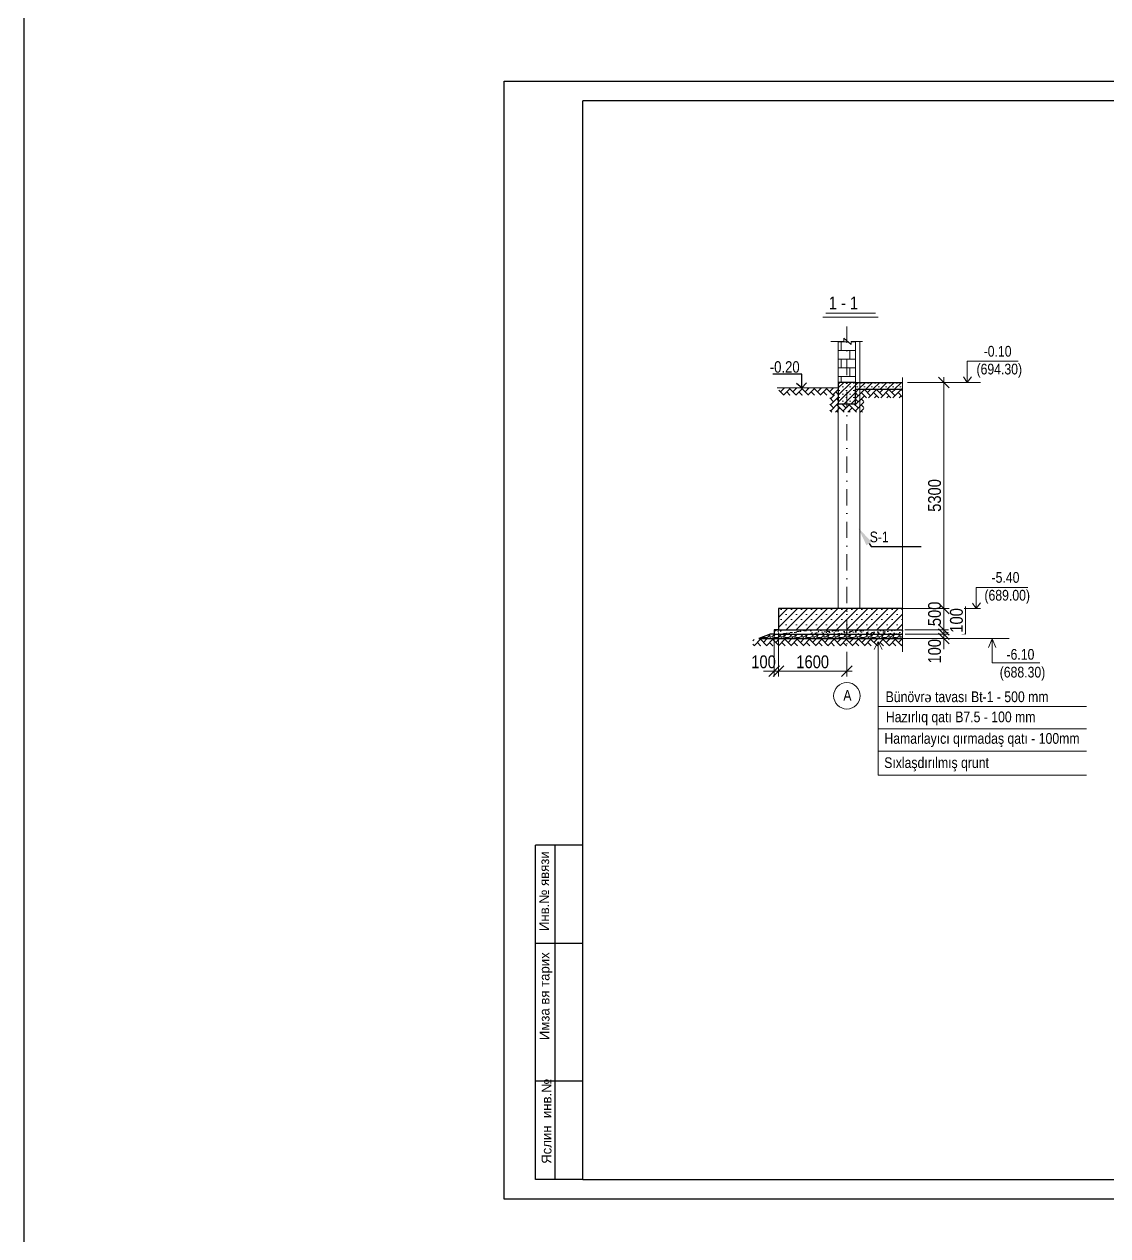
# Model space of a CAD drawing. Header units: millimetres. Extents: x -149347 to 251215, y -2929184 to -2541447.
# Drawn here: x -91598 to -66231, y -2608534 to -2580168 of the extents above; entities that cross this region are included whole.
import ezdxf
from ezdxf import colors
from ezdxf.entities.mleader import LeaderData, LeaderLine
from ezdxf.math import Vec2, Vec3

# ---------------------------------------------------------------- set-up
doc = ezdxf.new("R2010")
doc.units = ezdxf.units.MM
doc.linetypes.add('DASHDOTX2', pattern=[50.8, 25.4, -12.7, 0, -12.7])
for name, color, linetype in [('Dimensioning', 7, 'Continuous'), ('divarlar', 7, 'Continuous'), ('Platek FASAD STRIX', 7, 'Continuous')]:
    doc.layers.add(name, color=color, linetype=linetype)
doc.layers.add('sutun', color=7, linetype='Continuous', lineweight=25)
doc.styles.add('CP_ATTR', font='A3TI(LA).TTF')
doc.styles.add('Style-Times New Roman', font='times.ttf')
doc.styles.add('style1', font='A3TI(LA).TTF', dxfattribs={"height": 400})
doc.styles.add('style6', font='ARIALN.TTF', dxfattribs={"height": 300})
doc.dimstyles.new('DIM_100', dxfattribs={"dimscale": 100, "dimtxt": 250, "dimasz": 2.5, "dimexe": 1.25, "dimexo": 0.625, "dimtad": 1, "dimdec": 0, "dimtxsty": 'style1', "dimblk": 'OBLIQUE', "dimcen": 2.5, "dimdle": 1.25, "dimclrd": 251, "dimclre": 251, "dimaunit": 1, "dimadec": 3, "dimazin": 0, "dimtfac": 1, "dimtdec": 0, "dimtmove": 1, "dimatfit": 3, "dimfxl": 1.25, "dimlwd": 5, "dimlwe": 5, "dimarcsym": 0})
pattern_1 = [(45, (-634904.29, -20361.88), (-84.189901, 84.189901), []), (45, (-634820.1, -20361.88), (-84.189901, 84.189901), [0, -119.0625])]

# ---------------------------------------------------------------- blocks, each defined once
blk = doc.blocks.new('mekteb')
at = {"color": 0, "lineweight": 25}
for p, q in [((99643, -1821466), (139843, -1821466)), ((99643, -1849866), (99643, -1821466)), ((139843, -1849866), (99643, -1849866))]:
    blk.add_line(p, q, dxfattribs=at)
at = {"color": 0, "lineweight": 25, "ltscale": 15}
for p, q in [((101643, -1849366), (101643, -1821966)), ((139343, -1821966), (101643, -1821966)), ((101643, -1849366), (139343, -1849366))]:
    blk.add_line(p, q, dxfattribs=at)
at = {"lineweight": 25, "ltscale": 0.25}
for p, q in [((100443, -1849366), (100443, -1840866)), ((100943, -1849367), (100943, -1840866))]:
    blk.add_line(p, q, dxfattribs=at)
at = {"lineweight": 25}
for p, q in [((101643, -1840866), (100443, -1840866)), ((101645, -1843366), (100445, -1843366)), ((101645, -1846866), (100445, -1846866)), ((101643, -1849366), (100443, -1849366))]:
    blk.add_line(p, q, dxfattribs=at)
at = {"lineweight": 25, "char_height": 250.01, "width": 5960.07, "attachment_point": 1, "rotation": 90, "style": 'CP_ATTR'}
for s, insert in [('\\pt3143;Инв.№ явязи', (100535, -1843053)), ('\\pt3143;Имза вя тарих', (100544, -1845823)), ('\\pt3143;Яслин  инв.№', (100595, -1848965))]:
    blk.add_mtext(s, dxfattribs=dict(at, insert=insert))
blk = doc.blocks.new('_Oblique')
at = {"color": 0, "linetype": 'ByBlock', "lineweight": -2}
blk.add_line((-0.5, -0.5), (0.5, 0.5), dxfattribs=at)
blk = doc.blocks.new('*D148')
at = {"color": 251, "lineweight": 5, "ltscale": 15, "transparency": 16777216}
for p, q in [((-71712, -2593849), (-69944, -2593849)), ((-70982, -2594349), (-69944, -2594349))]:
    blk.add_line(p, q, dxfattribs=at)
at = {"color": 251, "linetype": 'ByBlock', "lineweight": 5, "ltscale": 15, "transparency": 16777216}
blk.add_line((-70069, -2593724), (-70069, -2594474), dxfattribs=at)
at = {"layer": 'Defpoints', "color": 0, "lineweight": 15, "ltscale": 15, "transparency": 16777216}
for p in [(-71775, -2593849), (-71045, -2594349)]:
    blk.add_point(p, dxfattribs=at)
at = {"color": 0, "lineweight": 15, "ltscale": 15, "transparency": 16777216, "insert": (-70285, -2593974), "char_height": 300, "attachment_point": 5, "rotation": 90, "style": 'style6', "bg_fill": 3, "box_fill_scale": 1.1, "bg_fill_color": 9, "bg_fill_true_color": 13158600, "bg_fill_transparency": 0}
blk.add_mtext('500', dxfattribs=at)
at = {"layer": 'Defpoints', "color": 0, "lineweight": 15, "ltscale": 15, "transparency": 16777216}
blk.add_point((-70069, -2594349), dxfattribs=at)
at = {"color": 251, "lineweight": 5, "ltscale": 15, "transparency": 16777216, "xscale": 250, "yscale": 250, "zscale": 250}
for p, rotation in [((-70069, -2593849), 90), ((-70069, -2594349), 270)]:
    blk.add_blockref('_Oblique', p, dxfattribs=dict(at, rotation=rotation))
blk = doc.blocks.new('*D149')
at = {"color": 251, "linetype": 'ByBlock', "lineweight": 5, "ltscale": 15, "transparency": 16777216}
for p, q in [((-70069, -2594449), (-70069, -2594199)), ((-70069, -2594548), (-70069, -2594798))]:
    blk.add_line(p, q, dxfattribs=at)
at = {"color": 251, "lineweight": 5, "ltscale": 15, "transparency": 16777216}
for p, q in [((-70972, -2594449), (-69944, -2594449)), ((-70972, -2594548), (-69944, -2594548))]:
    blk.add_line(p, q, dxfattribs=at)
at = {"layer": 'Defpoints', "color": 0, "lineweight": 15, "ltscale": 15, "transparency": 16777216}
for p in [(-71034, -2594449), (-71034, -2594548)]:
    blk.add_point(p, dxfattribs=at)
at = {"color": 0, "lineweight": 15, "ltscale": 15, "transparency": 16777216, "insert": (-70285, -2594849), "char_height": 300, "attachment_point": 5, "rotation": 90, "style": 'style6', "bg_fill": 3, "box_fill_scale": 1.1, "bg_fill_color": 9, "bg_fill_true_color": 13158600, "bg_fill_transparency": 0}
blk.add_mtext('100', dxfattribs=at)
at = {"color": 251, "linetype": 'ByBlock', "lineweight": 5, "ltscale": 15, "transparency": 16777216}
blk.add_line((-70069, -2594449), (-70069, -2594548), dxfattribs=at)
at = {"layer": 'Defpoints', "color": 0, "lineweight": 15, "ltscale": 15, "transparency": 16777216}
blk.add_point((-70069, -2594548), dxfattribs=at)
at = {"color": 251, "lineweight": 5, "ltscale": 15, "transparency": 16777216, "xscale": 250, "yscale": 250, "zscale": 250}
for p, rotation in [((-70069, -2594449), 270), ((-70069, -2594548), 90)]:
    blk.add_blockref('_Oblique', p, dxfattribs=dict(at, rotation=rotation))
blk = doc.blocks.new('*D150')
at = {"color": 251, "linetype": 'ByBlock', "lineweight": 5, "ltscale": 15, "transparency": 16777216}
for p, q in [((-69558, -2594449), (-69558, -2593804)), ((-70069, -2594349), (-70069, -2594099)), ((-70069, -2594399), (-69558, -2594449)), ((-70069, -2594449), (-70069, -2594699))]:
    blk.add_line(p, q, dxfattribs=at)
at = {"color": 251, "lineweight": 5, "ltscale": 15, "transparency": 16777216}
for p, q in [((-70982, -2594349), (-69944, -2594349)), ((-70972, -2594449), (-69944, -2594449))]:
    blk.add_line(p, q, dxfattribs=at)
at = {"layer": 'Defpoints', "color": 0, "lineweight": 15, "ltscale": 15, "transparency": 16777216}
for p in [(-71045, -2594349), (-71034, -2594449)]:
    blk.add_point(p, dxfattribs=at)
at = {"color": 0, "lineweight": 15, "ltscale": 15, "transparency": 16777216, "insert": (-69773, -2594126), "char_height": 300, "attachment_point": 5, "rotation": 90, "style": 'style6', "bg_fill": 3, "box_fill_scale": 1.1, "bg_fill_color": 9, "bg_fill_true_color": 13158600, "bg_fill_transparency": 0}
blk.add_mtext('100', dxfattribs=at)
at = {"color": 251, "linetype": 'ByBlock', "lineweight": 5, "ltscale": 15, "transparency": 16777216}
blk.add_line((-70069, -2594349), (-70069, -2594449), dxfattribs=at)
blk.add_line((-70069, -2594349), (-70069, -2594449), dxfattribs=at)
at = {"layer": 'Defpoints', "color": 0, "lineweight": 15, "ltscale": 15, "transparency": 16777216}
blk.add_point((-70069, -2594449), dxfattribs=at)
at = {"color": 251, "lineweight": 5, "ltscale": 15, "transparency": 16777216, "xscale": 250, "yscale": 250, "zscale": 250}
for p, rotation in [((-70069, -2594349), 270), ((-70069, -2594449), 90)]:
    blk.add_blockref('_Oblique', p, dxfattribs=dict(at, rotation=rotation))
blk = doc.blocks.new('*D151')
at = {"color": 251, "lineweight": 5, "ltscale": 50, "transparency": 16777216}
for p, q in [((-73939, -2594411), (-73939, -2595438)), ((-72339, -2594955), (-72339, -2595438))]:
    blk.add_line(p, q, dxfattribs=at)
at = {"color": 251, "linetype": 'ByBlock', "lineweight": 5, "ltscale": 50, "transparency": 16777216}
blk.add_line((-74064, -2595313), (-72214, -2595313), dxfattribs=at)
at = {"layer": 'Defpoints', "color": 0, "lineweight": 15, "ltscale": 50, "transparency": 16777216}
for p in [(-73939, -2594349), (-72339, -2594892), (-72339, -2595313)]:
    blk.add_point(p, dxfattribs=at)
at = {"color": 251, "lineweight": 5, "ltscale": 50, "transparency": 16777216, "xscale": 250, "yscale": 250, "zscale": 250, "rotation": 180}
blk.add_blockref('_Oblique', (-73939, -2595313), dxfattribs=at)
at = {"color": 251, "lineweight": 5, "ltscale": 50, "transparency": 16777216, "xscale": 250, "yscale": 250, "zscale": 250}
blk.add_blockref('_Oblique', (-72339, -2595313), dxfattribs=at)
at = {"color": 0, "lineweight": 15, "ltscale": 50, "transparency": 16777216, "insert": (-73139, -2595098), "char_height": 300, "attachment_point": 5, "style": 'style6'}
blk.add_mtext('1600', dxfattribs=at)
blk = doc.blocks.new('*D152')
at = {"color": 251, "lineweight": 5, "ltscale": 50, "transparency": 16777216}
for p, q in [((-74039, -2594403), (-74039, -2595438)), ((-73939, -2594411), (-73939, -2595438))]:
    blk.add_line(p, q, dxfattribs=at)
at = {"color": 251, "linetype": 'ByBlock', "lineweight": 5, "ltscale": 50, "transparency": 16777216}
for p, q in [((-74039, -2595313), (-74289, -2595313)), ((-73939, -2595313), (-74039, -2595313)), ((-73939, -2595313), (-73689, -2595313))]:
    blk.add_line(p, q, dxfattribs=at)
at = {"layer": 'Defpoints', "color": 0, "lineweight": 15, "ltscale": 50, "transparency": 16777216}
for p in [(-74039, -2594340), (-73939, -2594349), (-74039, -2595313)]:
    blk.add_point(p, dxfattribs=at)
at = {"color": 251, "lineweight": 5, "ltscale": 50, "transparency": 16777216, "xscale": 250, "yscale": 250, "zscale": 250}
blk.add_blockref('_Oblique', (-74039, -2595313), dxfattribs=at)
at = {"color": 251, "lineweight": 5, "ltscale": 50, "transparency": 16777216, "xscale": 250, "yscale": 250, "zscale": 250, "rotation": 180}
blk.add_blockref('_Oblique', (-73939, -2595313), dxfattribs=at)
at = {"color": 0, "lineweight": 15, "ltscale": 50, "transparency": 16777216, "insert": (-74289, -2595098), "char_height": 300, "attachment_point": 5, "style": 'style6'}
blk.add_mtext('100', dxfattribs=at)
blk = doc.blocks.new('*D153')
at = {"color": 251, "lineweight": 5, "ltscale": 15, "transparency": 16777216}
for p, q in [((-70923, -2588554), (-69944, -2588554)), ((-70917, -2593849), (-69944, -2593849))]:
    blk.add_line(p, q, dxfattribs=at)
at = {"color": 251, "linetype": 'ByBlock', "lineweight": 5, "ltscale": 15, "transparency": 16777216}
blk.add_line((-70069, -2588429), (-70069, -2593974), dxfattribs=at)
at = {"layer": 'Defpoints', "color": 0, "lineweight": 15, "ltscale": 15, "transparency": 16777216}
for p in [(-70985, -2588554), (-70980, -2593849), (-70069, -2593849)]:
    blk.add_point(p, dxfattribs=at)
at = {"color": 251, "lineweight": 5, "ltscale": 15, "transparency": 16777216, "xscale": 250, "yscale": 250, "zscale": 250}
for p, rotation in [((-70069, -2588554), 90), ((-70069, -2593849), 270)]:
    blk.add_blockref('_Oblique', p, dxfattribs=dict(at, rotation=rotation))
at = {"color": 0, "lineweight": 15, "ltscale": 15, "transparency": 16777216, "insert": (-70285, -2591201), "char_height": 300, "attachment_point": 5, "rotation": 90, "style": 'style6', "bg_fill": 3, "box_fill_scale": 1.1, "bg_fill_color": 9, "bg_fill_true_color": 13158600, "bg_fill_transparency": 0}
blk.add_mtext('{\\fArial Narrow|b0|i0|c238|p34;5300}', dxfattribs=at)

msp = doc.modelspace()

# ---------------------------------------------------------------- hatches: boundary and pattern name
at = {"lineweight": 15, "ltscale": 15}
h = msp.add_hatch(dxfattribs=at)
h.set_pattern_fill('AR-B816', color=4)
h.set_pattern_definition([(0, (-831223.04, 7866.9), (0, 203.2), []), (90, (-831223.04, 7866.9), (-203.2, 203.2), [203.2, -203.2])])
h.paths.add_polyline_path([(-72236.05703, -2587598.54045), (-72236.05703, -2587668.54045), (-72316.92177, -2587598.54045), (-72538.94225, -2587598.54045), (-72538.94225, -2588553.73571), (-72138.94225, -2588553.73571), (-72138.94225, -2587598.54045)])
at = {"lineweight": 15, "ltscale": 50}
h = msp.add_hatch(dxfattribs=at)
h.set_pattern_fill('SACNCR', color=4, scale=50)
h.set_pattern_definition(pattern_1)
edge = h.paths.add_edge_path()
edge.add_line((-72138.94225, -2588553.73571), (-72538.94225, -2588553.73571))
edge.add_line((-72538.94225, -2588553.73571), (-72538.94225, -2589053.73571))
edge.add_line((-72538.94225, -2589053.73571), (-72138.94225, -2589053.73571))
edge.add_line((-72138.94225, -2589053.73571), (-72138.94225, -2588713.73571))
h = msp.add_hatch(dxfattribs=at)
h.set_pattern_fill('SACNCR', color=0, scale=50)
h.set_pattern_definition(pattern_1)
h.paths.add_polyline_path([(-72038.94225, -2588553.73571), (-72138.94225, -2588553.73571), (-72538.94225, -2588553.73571), (-72538.94225, -2589053.73571), (-72138.94225, -2589053.73571), (-72138.94225, -2588713.73571), (-72038.94225, -2588713.73571)])
h.paths.add_polyline_path([(-71034.22489, -2588713.73571), (-71034.22489, -2588553.73571), (-72038.94225, -2588553.73571), (-72038.94225, -2588713.73571)])
at = {"lineweight": 9, "ltscale": 15}
h = msp.add_hatch(dxfattribs=at)
h.set_pattern_fill('AR-HBONE', color=4)
h.set_pattern_definition([(45, (-833118.26, 6157.67), (1e-14, 143.684098), [304.8, -101.6]), (135, (-833046.42, 6229.51), (1e-14, 143.684098), [304.8, -101.6])])
h.paths.add_polyline_path([(-73932.59715, -2588684.15544), (-73932.59715, -2588854.03517), (-72538.94225, -2588854.03517), (-72538.94225, -2588711.17344), (-72542.62746, -2588684.15544)])
h = msp.add_hatch(dxfattribs=at)
h.set_pattern_fill('AR-HBONE', color=4)
h.set_pattern_definition([(45, (-602914.5, -1330.5), (0, 143.684098), [304.8, -101.6]), (135, (-602842.66, -1258.66), (1e-14, 143.684098), [304.8, -101.6])])
h.paths.add_polyline_path([(-72538.94225, -2588846.88511), (-72738.94225, -2588846.88511), (-72738.94225, -2589253.73571), (-72538.94225, -2589253.73571)])
h.paths.add_polyline_path([(-72338.94225, -2589053.73571), (-72538.94225, -2589053.73571), (-72538.94225, -2589253.73571), (-72338.94225, -2589253.73571)])
h.paths.add_polyline_path([(-72038.94225, -2588713.73571), (-72138.94225, -2588713.73571), (-72138.94225, -2589053.73571), (-72338.94225, -2589053.73571), (-72338.94225, -2589253.73571), (-72038.94225, -2589253.73571)])
h.paths.add_polyline_path([(-71938.94225, -2588913.73571), (-71034.22489, -2588913.73571), (-71034.22489, -2588713.73571), (-72038.94225, -2588713.73571), (-72038.94225, -2589253.73571), (-71938.94225, -2589253.73571)])
at = {"lineweight": 15, "ltscale": 50}
h = msp.add_hatch(dxfattribs=at)
h.set_pattern_fill('SACNCR', color=4, scale=70)
h.set_pattern_definition([(45, (-665560.85, 342283.64), (-117.865862, 117.865862), []), (45, (-665442.99, 342283.64), (-117.865862, 117.865862), [0, -166.6875])])
h.paths.add_polyline_path([(-71034.22489, -2594348.69829), (-71034.22489, -2593848.69829), (-73938.94225, -2593848.69829), (-73938.94225, -2594348.69829)])
at = {"lineweight": 15, "ltscale": 15}
h = msp.add_hatch(dxfattribs=at)
h.set_pattern_fill('AR-CONC', color=254)
h.set_pattern_definition([(50, (-500625.99, -2234.51), (182.184669, -15.9390855), [19.05, -209.55]), (355, (-500626, -2234.51), (-35.243421, 191.056845), [15.24, -167.640584]), (100.451445, (-500610.81, -2235.84), (146.941247, 175.117752), [16.190009, -178.090245]), (46.1842, (-500626, -2183.7), (271.07904, -42.042328), [28.575, -314.325]), (96.635558, (-500603.4, -2187.21), (237.404134, 247.426125), [24.285023, -267.135608]), (351.184151, (-500626, -2183.7), (237.404134, 247.426125), [22.859967, -251.459732]), (21, (-500600.59, -2196.41), (151.614391, -102.265198), [19.05, -209.55]), (326, (-500600.6, -2196.41), (61.802028, 184.187966), [15.24, -167.64]), (71.451445, (-500587.96, -2204.93), (213.416419, 81.922769), [16.190009, -178.089938]), (37.5, (-500625.99, -2234.51), (3.0886033, 84.5550389), [0, -165.608, 0, -170.18, 0, -168.275]), (7.5, (-500625.99, -2234.51), (66.8196625, 100.1805748), [0, -97.028, 0, -161.798, 0, -64.135]), (327.5, (-500682.634, -2234.51), (135.5905952, -5.728744), [0, -63.5, 0, -198.12, 0, -262.89]), (317.5, (-500708.03, -2234.51), (148.1291814, 25.426491), [0, -82.55, 0, -131.572, 0, -186.69])])
h.paths.add_polyline_path([(-71034.22489, -2594348.69829), (-74038.94225, -2594348.69829), (-74038.94225, -2594448.69829), (-71034.22489, -2594448.69829)])

# ---------------------------------------------------------------- linework, layer by layer
at = {"color": 1, "linetype": 'DASHDOTX2', "lineweight": 13, "ltscale": 15}
msp.add_line((-72338.94225, -2587243.24064), (-72338.94225, -2595582.85684), dxfattribs=at)
at = {"lineweight": 15}
for p, q in [((-72538.94225, -2587598.54045), (-72538.94225, -2593848.69829)), ((-72038.94225, -2587598.54045), (-72038.94225, -2593848.69829)), ((-72542.62746, -2588684.15544), (-73969.61268, -2588684.15544))]:
    msp.add_line(p, q, dxfattribs=at)
at = {"color": 251, "lineweight": 15, "ltscale": 80}
for p, q in [((-71606.08883, -2594622.8358), (-71606.08883, -2597749.21256)), ((-66729.06702, -2596144.00043), (-71606.08883, -2596144.00043)), ((-66729.06702, -2596666.95869), (-71606.08883, -2596666.95869)), ((-66730.41638, -2597189.91694), (-71607.43819, -2597189.91694)), ((-66729.06702, -2597749.21256), (-71606.08883, -2597749.21256))]:
    msp.add_line(p, q, dxfattribs=at)
at = {"lineweight": 15}
for points in [[(-72716.05703, -2587598.54045), (-72409.33862, -2587598.54045), (-72409.33862, -2587518.54045), (-72236.05703, -2587668.54045), (-72236.05703, -2587598.54045), (-71975.04551, -2587598.54045)], [(-72138.94225, -2588713.73571), (-72138.94225, -2587598.54045)]]:
    msp.add_lwpolyline(points, dxfattribs=at)
at = {"lineweight": 30}
for points in [[(-72138.94225, -2588553.73571), (-72538.94225, -2588553.73571), (-72538.94225, -2589053.73571), (-72138.94225, -2589053.73571), (-72138.94225, -2588713.73571)], [(-72138.94225, -2588553.73571), (-71034.22489, -2588553.73571)], [(-72138.94225, -2588713.73571), (-71034.22489, -2588713.73571)], [(-73685.48738, -2593848.69829), (-73938.94225, -2593848.69829), (-73938.94225, -2594348.69829), (-71034.22489, -2594348.69829)], [(-71034.22489, -2593848.69829), (-73685.48738, -2593848.69829)], [(-74033.48738, -2594448.69829), (-74133.48738, -2594448.69829), (-74396.77187, -2594548.28728), (-71034.22489, -2594548.28728)], [(-73933.48738, -2594348.69829), (-74038.94225, -2594348.69829), (-74038.94225, -2594448.69829), (-71034.22489, -2594448.69829)]]:
    msp.add_lwpolyline(points, dxfattribs=at)
at = {"color": 251, "lineweight": 15, "ltscale": 80}
for points in [[(-71606.08883, -2594622.8358), (-71697.96968, -2594806.93884)], [(-71606.08883, -2594622.8358), (-71514.20797, -2594806.93884)]]:
    msp.add_lwpolyline(points, dxfattribs=at)
at = {"color": 231, "lineweight": 15, "ltscale": 50}
msp.add_circle((-72338.94225, -2595892.02306), 309.16622, dxfattribs=at)
at = {"layer": 'Dimensioning', "color": 7, "linetype": 'Continuous'}
for p, q in [((-73391.75817, -2588364.82794), (-74073.98072, -2588364.82794)), ((-73391.75817, -2588684.15544), (-73391.75817, -2588364.82794))]:
    msp.add_line(p, q, dxfattribs=at)
for points in [[(-73391.75817, -2588684.15544), (-73514.65913, -2588575.95043)], [(-73391.75817, -2588684.15544), (-73283.66306, -2588567.9124)]]:
    msp.add_lwpolyline(points, dxfattribs=at)
at = {"layer": 'Platek FASAD STRIX', "color": 0, "lineweight": 20}
for p, q in [((-69022.27053, -2594763.72802), (-68935.02969, -2594556.93735)), ((-68935.02969, -2594556.93735), (-68935.02969, -2595121.97388)), ((-68847.78885, -2594763.72802), (-68935.02969, -2594556.93735)), ((-67818.83314, -2595121.97388), (-68935.02969, -2595121.97388))]:
    msp.add_line(p, q, dxfattribs=at)
for points in [[(-68331.85226, -2588058.12675), (-69520.31004, -2588058.12675)], [(-69520.31004, -2588058.12675), (-69520.31004, -2588553.73571)], [(-69609.24339, -2588425.91671), (-69520.31004, -2588553.73571), (-69422.71856, -2588420.41172)], [(-68103.35896, -2593353.08933), (-69310.38317, -2593353.08933)], [(-69310.38317, -2593353.08933), (-69310.38317, -2593848.69829)], [(-69399.31652, -2593720.8793), (-69310.38317, -2593848.69829), (-69212.79169, -2593715.3743)]]:
    msp.add_lwpolyline(points, dxfattribs=at)
at = {"layer": 'sutun', "lineweight": 20}
for p, q in [((-71603.22852, -2587029.37025), (-72899.59071, -2587029.37025)), ((-71670.51509, -2586933.08291), (-72830.56845, -2586933.08291))]:
    msp.add_line(p, q, dxfattribs=at)

# ---------------------------------------------------------------- block references
at = {"lineweight": 15, "xscale": 0.9216763309747998, "yscale": 0.9216763309747998, "zscale": 0.9216763309747998}
msp.add_blockref('mekteb', (-172201.35833, -902702.63711), dxfattribs=at)

# ---------------------------------------------------------------- texts
at = {"lineweight": 15, "ltscale": 1500, "insert": (-72075.35675, -2586542.98017), "char_height": 300, "width": 3782.2222222, "attachment_point": 3, "style": 'style6'}
msp.add_mtext('{\\fArial Narrow|b0|i0|c238|p34;1 }-{\\fArial Narrow|b0|i0|c238|p34; 1} ', dxfattribs=at)
at = {"color": 7, "ltscale": 15, "insert": (-73444.67418, -2588058.37182), "char_height": 267.7751789, "width": 59230.9304451, "attachment_point": 3, "style": 'style6'}
msp.add_mtext('\\A1;{\\fArial Narrow|b0|i0|c238|p34;\\C256;-0.20  }', dxfattribs=at)
at = {"color": 231, "lineweight": 15, "ltscale": 50, "insert": (-72421.96367, -2595756.0078), "char_height": 250, "attachment_point": 1, "style": 'style6'}
msp.add_mtext_dynamic_manual_height_columns('{\\fArial Narrow|b0|i0|c238|p34;A}', width=157.5516269, gutter_width=12.5, heights=[0], dxfattribs=at)
at = {"color": 7, "char_height": 250, "width": 9819.2376713, "attachment_point": 1, "style": 'style6'}
for s, insert in [('{\\fArial Narrow|b0|i0|c238|p34;Bünövr\\fTimes New Roman|b0|i0|c238|p18;ə\\fArial Narrow|b0|i0|c238|p34; tavası Bt-1 - 500 mm}', (-71430.55051, -2595789.54671)), ('{\\fArial Narrow|b0|i0|c238|p34;Hazırlıq qatı B7.5 - 100 mm}', (-71425.67412, -2596260.60842))]:
    msp.add_mtext(s, dxfattribs=dict(at, insert=insert))
at = {"color": 0, "lineweight": 5, "ltscale": 15, "insert": (-71459.82417, -2596764.69571), "char_height": 250, "width": 6831.063298, "attachment_point": 1, "style": 'style6'}
msp.add_mtext('{\\fArial Narrow|b0|i0|c238|p34;Hamarlayıcı qırmadaş qatı - 100mm\\H0.95999x; }', dxfattribs=at)
at = {"color": 0, "lineweight": 5, "ltscale": 15, "insert": (-69013.70811, -2597332.18922), "char_height": 250, "attachment_point": 3, "style": 'Style-Times New Roman'}
msp.add_mtext_dynamic_manual_height_columns('{\\fArial Narrow|b0|i0|c238|p34;Sıxlaşdırılmış qrunt}', width=6831.063298, gutter_width=1000, heights=[0], dxfattribs=at)
at = {"layer": 'divarlar', "color": 1, "lineweight": 9, "char_height": 250, "attachment_point": 3, "style": 'style6'}
for s, width, insert in [('\\pxqc;{\\fArial Narrow|b0|i0|c238|p34;\\C0;-0.10\\P (694.30)}', 1585.5971768, (-68017.44688, -2587700.25834)), ('\\pxqc;{\\fArial Narrow|b0|i0|c238|p34;\\C0;-5.40\\P (689.00)}', 1585.5971768, (-67832.04849, -2592995.22092)), ('\\pxql;{\\fArial Narrow|b0|i0|c238|p34;\\C0;  -6.10\\P(688.30)}', 945.0392579, (-67816.05582, -2594796.23344))]:
    msp.add_mtext_dynamic_manual_height_columns(s, width=width, gutter_width=12.5, heights=[0], dxfattribs=dict(at, insert=insert))

# ---------------------------------------------------------------- dimensions: what is measured, and where the dimension line sits
at = {"color": 231, "lineweight": 15, "ltscale": 50}
dim = msp.add_linear_dim(base=(-74038.94225, -2595313.38503), p1=(-73938.94225, -2594348.69829), p2=(-74038.94225, -2594340.46446), dimstyle='DIM_100', override={"dimtxsty": 'style6'}, dxfattribs=at)
dim.commit()
dim.dimension.update_dxf_attribs({"geometry": '*D152', "text_midpoint": (-74288.94225, -2595313.38503), "dimtype": 160})
dim = msp.add_linear_dim(base=(-72338.94225, -2595313.38503), p1=(-73938.94225, -2594348.69829), p2=(-72338.94225, -2594892.33734), dimstyle='DIM_100', override={"dimtxsty": 'style6'}, dxfattribs=at)
dim.commit()
dim.dimension.update_dxf_attribs({"geometry": '*D151', "text_midpoint": (-73138.94225, -2595097.71313)})

# ---------------------------------------------------------------- next in the draw order: dimensions: what is measured, and where the dimension line sits
at = {"color": 7, "lineweight": 15, "ltscale": 15}
dim = msp.add_linear_dim(base=(-70069.44838, -2594348.69829), p1=(-71774.79767, -2593848.69829), p2=(-71044.97152, -2594348.69829), angle=90, dimstyle='DIM_100', override={"dimtxsty": 'style6', "dimtfill": 1, "dimtfillclr": 256}, dxfattribs=at)
dim.commit()
dim.dimension.update_dxf_attribs({"geometry": '*D148', "text_midpoint": (-70069.44838, -2593973.69829), "dimtype": 160})

# ---------------------------------------------------------------- next in the draw order: linework, layer by layer
at = {"color": 1, "lineweight": 15, "ltscale": 15}
msp.add_lwpolyline([(-70174.0841, -2593848.69829), (-69214.27004, -2593848.69829)], dxfattribs=at)

# ---------------------------------------------------------------- next in the draw order: dimensions: what is measured, and where the dimension line sits
at = {"color": 7, "lineweight": 15, "ltscale": 15}
dim = msp.add_linear_dim(base=(-70069.44838, -2594548.28728), p1=(-71034.22489, -2594448.69829), p2=(-71034.22489, -2594548.28728), angle=90, dimstyle='DIM_100', override={"dimtxsty": 'style6', "dimtfill": 1, "dimtfillclr": 256}, dxfattribs=at)
dim.commit()
dim.dimension.update_dxf_attribs({"geometry": '*D149', "text_midpoint": (-70069.44838, -2594848.60197), "dimtype": 160})

# ---------------------------------------------------------------- next in the draw order: hatches: boundary and pattern name
at = {"lineweight": 9, "ltscale": 15}
h = msp.add_hatch(dxfattribs=at)
h.set_pattern_fill('AR-HBONE', color=4)
h.set_pattern_definition([(45, (-829781.61, 293.54), (1e-14, 143.684098), [304.8, -101.6]), (135, (-829709.77, 365.38), (1e-14, 143.684098), [304.8, -101.6])])
h.paths.add_polyline_path([(-71034.22489, -2594718.16701), (-71034.22489, -2594563.64834), (-74423.00358, -2594559.28589), (-74539.60508, -2594575.30528), (-74539.60508, -2594718.16701)])
at = {"linetype": 'Continuous', "lineweight": 9}
h = msp.add_hatch(dxfattribs=at)
h.set_pattern_fill('GRAVEL', color=40, scale=10)
h.set_pattern_definition([(228.0127875, (-500443.112, -1980.51), (-2032.00000016, -2285.99999986), [34.172144, -3383.048364]), (184.969741, (-500465.972, -2005.91), (3047.999998794, 254.00001447), [58.640472, -5805.40489]), (132.5104471, (-500524.392, -2010.99), (2540.00000107, -2793.99999902), [41.348152, -4093.47228]), (267.273689, (-500623.452, -2074.49), (254.00000053, 5079.999999973), [53.400452, -5286.643743]), (292.8336542, (-500625.992, -2127.83), (-1270.000000106, 3047.999999956), [52.36337, -5183.980775]), (357.273689, (-500605.672, -2176.09), (-5079.999999973, 254.00000053), [53.400452, -5286.643743]), (37.69424047, (-500552.332, -2178.63), (-3301.999999854, -2540.00000019), [70.619366, -6991.311531]), (72.25532837, (-500496.452, -2135.45), (1778.000000478, 5587.999999848), [66.671952, -6600.52566]), (121.4295656, (-500476.132, -2071.95), (-2032.00000029, 3301.99999982), [53.5813, -5304.55457]), (175.2363583, (-500504.072, -2026.23), (2793.99999996, -254.00000044), [61.171328, -2997.393695]), (222.3974378, (-500565.032, -2021.15), (-3047.999999902, -2794.000000106), [79.107792, -7831.67725]), (138.8140748, (-500371.992, -2077.03), (-1777.9999999, 1524.00000012), [27.000454, -2673.056582]), (171.4692344, (-500392.312, -2059.25), (3302.00000009, -507.999999424), [51.368198, -5085.4639]), (225, (-500443.11, -2051.63), (-4e-14, -254), [35.920934, -323.28931]), (203.1985905, (-500460.892, -2021.15), (1270.00000003, 507.9999999), [19.344132, -1915.062237]), (291.8014095, (-500478.67, -2028.77), (-254.00000005, 762), [27.356562, -1340.4753]), (30.9637565, (-500468.51, -2054.17), (762, 508), [44.431966, -1436.629815]), (161.5650512, (-500430.41, -2031.31), (508, -254), [32.128714, -771.089812]), (16.38954033, (-500625.992, -2028.77), (2540, 762), [45.0088, -4455.882667]), (70.34617594, (-500582.812, -2016.07), (-1016.00000009, -2793.99999997), [37.759894, -3738.221568]), (293.1985905, (-500430.412, -1980.51), (-507.9999999, 1270.00000004), [38.68801, -1895.71836]), (343.6104597, (-500415.172, -2016.07), (-2540.00000005, 761.99999982), [45.0088, -4455.882667]), (339.4439548, (-500625.992, -2186.25), (-1270, 508), [43.40352, -2126.773431]), (294.7751406, (-500585.352, -2201.49), (-1270.00000151, 2793.99999931), [36.367212, -3600.359338]), (66.8014095, (-500427.872, -2234.51), (507.9999999, 1270.00000003), [38.68801, -1895.71836]), (17.35402464, (-500412.632, -2198.95), (-3301.99999993, -1016.00000021), [42.578274, -4215.237598]), (69.4439548, (-500552.332, -2234.51), (-508, -1270), [21.70176, -2148.475191]), (101.3099325, (-500443.11, -2234.51), (-254, 1016), [12.95146, -1282.199496]), (165.9637565, (-500445.65, -2221.81), (762, -254), [52.36337, -994.90546]), (186.00900596, (-500496.452, -2209.11), (2539.999999987, 254.00000013), [48.5267, -4804.136486]), (303.6900675, (-500468.51, -2077.03), (-254, 508), [36.632388, -879.177636]), (353.1572266, (-500448.192, -2107.51), (4318.000000027, -507.999999774), [63.955676, -6331.600907]), (60.9453959, (-500384.692, -2115.13), (-1016.00000003, -1777.99999998), [26.150824, -2588.939232]), (90, (-500372, -2092.27), (-254, 254), [15.24, -238.76]), (120.25643716, (-500501.532, -2201.49), (1015.99999988, -1778.00000007), [35.286696, -3493.394077]), (48.0127875, (-500519.312, -2171.01), (2032.00000017, 2285.99999985), [68.344288, -3348.87622]), (0, (-500473.6, -2120.2), (254, 254), [66.04, -187.96]), (325.3048465, (-500407.552, -2120.21), (2540.00000096, -1777.99999863), [40.160956, -3975.931672]), (254.0546041, (-500374.532, -2143.07), (-254, -1016), [36.982908, -1812.165004]), (207.64597536, (-500384.692, -2178.63), (-4826.000000177, -2539.999999663), [60.21451, -5961.246442]), (175.42607874, (-500438.032, -2206.57), (-3302, 254), [63.702946, -6306.584646])])
h.paths.add_polyline_path([(-71034.22489, -2594552.11236), (-71034.22489, -2594448.69829), (-74133.48738, -2594448.69829), (-74405.82904, -2594544.46221)])

# ---------------------------------------------------------------- next in the draw order: linework, layer by layer
at = {"color": 1, "lineweight": 15, "ltscale": 15}
msp.add_line((-71034.22489, -2594548.28728), (-68539.4978, -2594548.50566), dxfattribs=at)

# ---------------------------------------------------------------- next in the draw order: dimensions: what is measured, and where the dimension line sits
at = {"color": 7, "lineweight": 15, "ltscale": 15}
dim = msp.add_linear_dim(base=(-70069.44838, -2594448.69829), p1=(-71044.97152, -2594348.69829), p2=(-71034.22489, -2594448.69829), angle=90, dimstyle='DIM_100', override={"dimtxsty": 'style6', "dimtfill": 1, "dimtfillclr": 256}, dxfattribs=at)
dim.commit()
dim.dimension.update_dxf_attribs({"geometry": '*D150', "text_midpoint": (-69557.73978, -2594386.28198), "dimtype": 160})

# ---------------------------------------------------------------- next in the draw order: dimensions: what is measured, and where the dimension line sits
dim = msp.add_linear_dim(base=(-70069.44838, -2593848.69829), p1=(-70985.27175, -2588553.73571), p2=(-70979.95326, -2593848.69829), angle=90, text='{\\fArial Narrow|b0|i0|c238|p34;5300}', dimstyle='DIM_100', override={"dimtxsty": 'style6', "dimtfill": 1, "dimtfillclr": 256}, dxfattribs=at)
dim.commit()
dim.dimension.update_dxf_attribs({"geometry": '*D153', "text_midpoint": (-70285.12027, -2591201.217)})

# ---------------------------------------------------------------- next in the draw order: linework, layer by layer
at = {"color": 3, "lineweight": 30, "ltscale": 15}
msp.add_lwpolyline([(-91597.80098, -2541447.34864), (251214.7936, -2541447.34864), (251214.7936, -2929183.96085), (-91597.80098, -2929183.96085)], close=True, dxfattribs=at)
at = {"color": 1, "lineweight": 15, "ltscale": 15}
msp.add_lwpolyline([(-71034.22489, -2588440.27562), (-71034.22489, -2594863.47622)], dxfattribs=at)
at = {"layer": 'Platek FASAD STRIX', "color": 0, "lineweight": 20}
msp.add_lwpolyline([(-70174.0841, -2588553.73571), (-69214.27004, -2588553.73571)], dxfattribs=at)

# ---------------------------------------------------------------- next in the draw order: leaders
at = {"color": 3, "linetype": 'ByBlock', "lineweight": 9}
ml = msp.add_multileader_mtext('Standard', dxfattribs=at)
ml.set_content('{\\fArial Narrow|b0|i0|c238|p34;\\H0.83333x;\\C256;S-1\\H1.2x;      }', color=3, style='style6')
ml.set_leader_properties()
ml.build(insert=Vec2(0, 0))
ml.multileader.update_dxf_attribs({"text_left_attachment_type": 6, "text_right_attachment_type": 6, "dogleg_length": 0.36, "arrow_head_size": 440})
ctx = ml.context
ctx.base_point, ctx.char_height, ctx.arrow_head_size, ctx.landing_gap_size, ctx.plane_origin = Vec3(-71771.63797, -2592396.75726), 300, 440, 0.198, Vec3(-79143.67522, -2585699.37172)
ctx.left_attachment, ctx.right_attachment, ctx.text_align_type = 6, 6, 1
notes = []
notes.append((ctx, [(0, (1, 1, 0), (-71771.99797, -2592396.75726), (1, 0), 0.36, [(0, [(-72071.27353, -2591965.04037)], 0, [])])]))
ctx.mtext.insert, ctx.mtext.alignment, ctx.mtext.flow_direction = Vec3(-71581.63855, -2592046.75746), 2, 5
for ctx, leaders in notes:
    for number, flags, end, landing, length, lines in leaders:
        leader = LeaderData()
        leader.index, (leader.has_last_leader_line, leader.has_dogleg_vector, leader.attachment_direction) = number, flags
        leader.last_leader_point, leader.dogleg_vector, leader.dogleg_length = Vec3(end), Vec3(landing), length
        for number, points, colour, breaks in lines:
            line = LeaderLine()
            line.index, line.vertices, line.color, line.breaks = number, Vec3.list(points), colors.encode_raw_color(colour), breaks
            leader.lines.append(line)
        ctx.leaders.append(leader)

doc.saveas('drawing.dxf')
